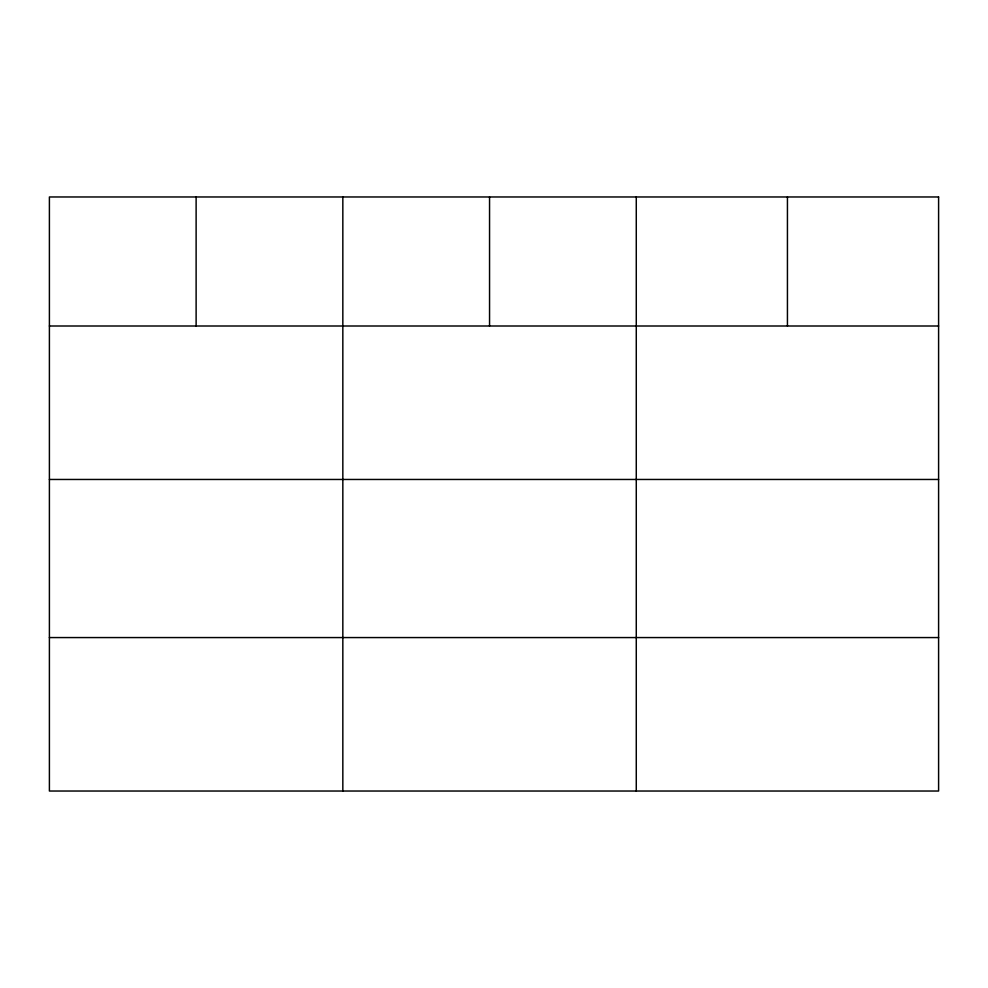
<?xml version="1.0" encoding="UTF-8"?>
<svg xmlns="http://www.w3.org/2000/svg" width="988" height="988" viewBox="0 0 988 988"><rect width="100%" height="100%" fill="white"/><g stroke="black" fill="none" stroke-linecap="round" stroke-linejoin="round"><path stroke-width="1.48" d="M49.4 326.003L938.6 326.003M49.4 479.464L938.6 479.464M49.4 637.569L938.6 637.569M787.436 196.97L787.436 326.003M636.272 196.97L636.272 791.03M489.554 196.97L489.554 326.003M342.836 196.97L342.836 791.03M196.118 196.97L196.118 326.003M938.6 196.97L49.4 196.97L49.4 791.03L938.6 791.03L938.6 196.97"/></g></svg>
